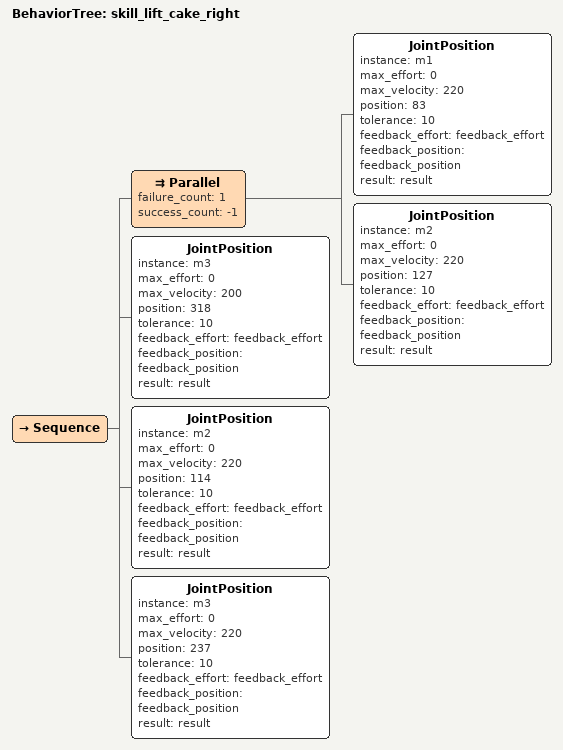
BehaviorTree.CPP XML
<?xml version="1.0" encoding="UTF-8"?>
<root BTCPP_format="4">
  <BehaviorTree ID="skill_lift_cake_right">
    <Sequence>
      <Parallel failure_count="1"
                success_count="-1">
        <JointPosition instance="m1"
                       max_effort="0"
                       max_velocity="220"
                       position="83"
                       tolerance="10"
                       feedback_effort="feedback_effort"
                       feedback_position="feedback_position"
                       result="result"/>
        <JointPosition instance="m2"
                       max_effort="0"
                       max_velocity="220"
                       position="127"
                       tolerance="10"
                       feedback_effort="feedback_effort"
                       feedback_position="feedback_position"
                       result="result"/>
      </Parallel>
      <JointPosition instance="m3"
                     max_effort="0"
                     max_velocity="200"
                     position="318"
                     tolerance="10"
                     feedback_effort="feedback_effort"
                     feedback_position="feedback_position"
                     result="result"/>
      <JointPosition instance="m2"
                     max_effort="0"
                     max_velocity="220"
                     position="114"
                     tolerance="10"
                     feedback_effort="feedback_effort"
                     feedback_position="feedback_position"
                     result="result"/>
      <JointPosition instance="m3"
                     max_effort="0"
                     max_velocity="220"
                     position="237"
                     tolerance="10"
                     feedback_effort="feedback_effort"
                     feedback_position="feedback_position"
                     result="result"/>
    </Sequence>
  </BehaviorTree>

</root>
